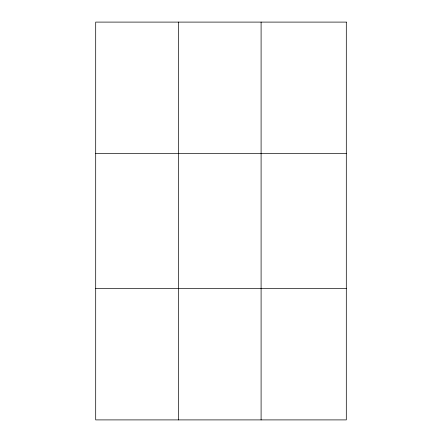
<?xml version="1.0" encoding="UTF-8"?>
<svg xmlns="http://www.w3.org/2000/svg" width="442" height="442" viewBox="0 0 442 442"><rect width="100%" height="100%" fill="white"/><g stroke="black" fill="none" stroke-linecap="round" stroke-linejoin="round"><path stroke-width="0.66" d="M178.397 22.1L178.397 419.9M261.095 22.1L261.095 419.9M95.699 153.374L346.301 153.374M95.699 288.626L346.301 288.626M346.301 22.1L346.301 419.9L95.699 419.9L95.699 22.1L346.301 22.1"/></g></svg>
